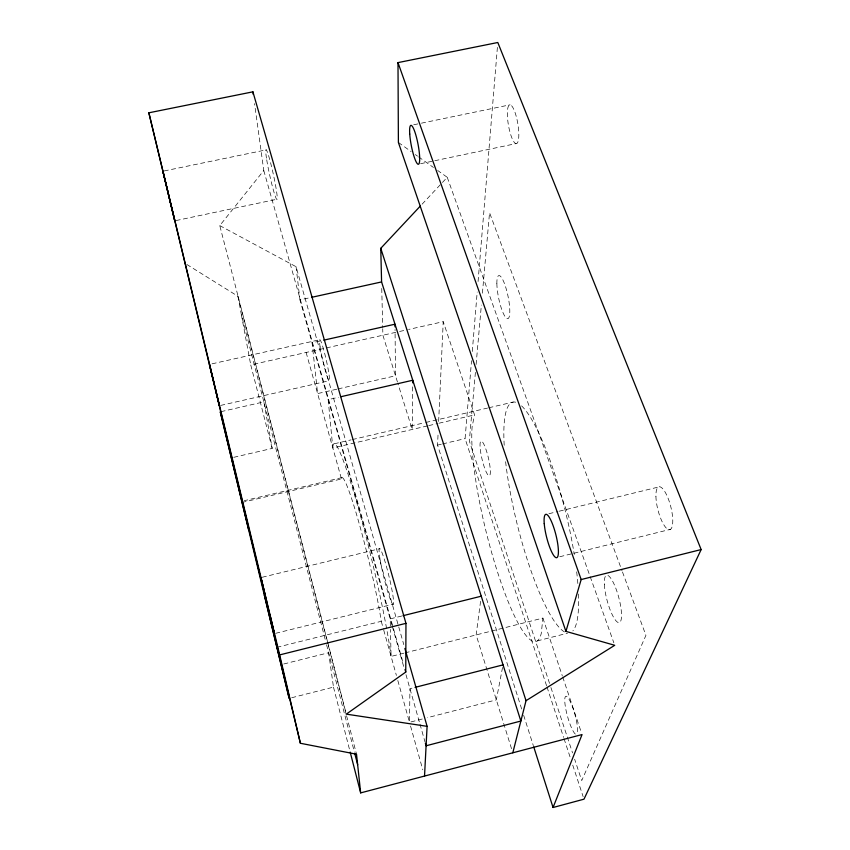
<?xml version="1.0" encoding="UTF-8"?>
<svg xmlns="http://www.w3.org/2000/svg" width="850" height="850" viewBox="0 0 850 850"><rect width="100%" height="100%" fill="white"/><g stroke="black" fill="none" stroke-linecap="round" stroke-linejoin="round"><path stroke-width="0.64" stroke-dasharray="4.25 3.19" d="M412.696 386.856L412.207 429.462L397.842 383.286M422.269 719.004L409.509 722.309L409.934 688.681L413.759 687.703M521.666 709.006L437.548 445.103L438.101 433.277M438.642 421.462L443.233 321.672L408.563 329.46M546.571 685.716L465.088 438.621L471.527 360.719M472.292 351.475L477.19 292.06M478.072 281.499L497.473 46.463M475.405 372.396L469.328 441.033L550.503 686.269M476.106 364.469L481.366 305.065M482.418 293.186L489.547 212.659L622.009 570.722M491.544 631.051L542.895 618.088L541.28 633.335A119.191 22.036 76.2 0 1 499.237 577.256A119.191 22.036 76.2 0 1 472.164 426.328L474.576 414.906L443.233 321.672M480.579 601.311L476.138 634.939L512.019 750.284M502.541 667.463L496.336 699.858L427.38 717.687M241.952 502.456L341.477 478.954L342.21 477.572L244.279 500.692M327.314 640.857L219.768 225.59L263.776 170.521L254.554 103.636M422.099 204.181L447.249 177.31L437.697 170.489M291.699 697.733L333.487 687.129L328.631 652.736L325.986 642.494M537.211 640.921L567.503 633.218M403.782 653.204L391.085 656.412L390.437 629.489M405.046 652.885L490.259 631.369M283.772 663.988L328.631 652.736L354.376 752.027M275.666 633.314L393.422 604.116M401.742 616.016L390.192 618.885L390.405 628.171M276.866 647.328L381.267 621.308L379.695 611.458A85.892 6.566 76.4 0 0 359.529 524.854A85.892 6.566 76.4 0 0 342.21 477.572M559.768 556.739L572.656 553.552M573.941 553.233L670.544 529.327M262.193 577.267L379.822 548.686M548.919 513.708L557.929 511.519M559.215 511.201L659.611 486.763M437.548 445.103L441.309 444.221M442.563 443.923L465.088 438.621M233.782 457.321L272.191 448.407L263.882 401.88L220.278 411.825M334.305 443.774L351.05 439.875M352.336 439.567L424.447 422.769M425.733 422.471L487.539 408.064M488.824 407.766L513.294 402.071M427.486 425.903L332.817 447.993L328.174 399.638L338.428 397.29M428.751 425.606L437.665 423.523M438.94 423.226L474.576 414.906M336.77 389.215L317.613 393.582L312.088 342.773L322.447 340.446M338.045 388.918L395.516 375.796L395.048 329.492M220.681 405.418L329.269 380.715M212.032 363.832L319.706 339.734M272.191 448.407L250.739 364.916L398.299 331.766M399.574 331.479L407.277 329.747M391.988 625.228L299.954 299.901L310.324 297.617M176.056 220.554L277.153 199.208M420.623 163.699L433.511 160.979M434.807 160.714L516.003 143.618A19.677 4.749 80.3 0 0 515.929 115.292A19.677 4.749 80.3 0 0 507.354 113.762A19.677 4.749 80.3 0 0 516.003 143.618M164.167 170.956L266.231 149.866M413.706 124.769L420.123 123.441M421.409 123.176L510.053 104.816M219.768 225.59L296.066 266.709L403.793 644.619M186.83 264.467L237.936 296.267L327.951 643.896M398.395 142.471L411.134 151.566M415.384 154.594L417.509 156.102M418.572 156.857L433.447 167.461M622.476 571.965L645.926 635.375L581.719 780.587L574.643 759.209M447.249 177.31L589.73 575.418M590.176 576.661L613.849 642.802M542.895 618.088L562.264 675.697M562.689 676.951L581.634 733.306M550.917 687.523L572.56 752.919M546.986 686.981L563.614 737.407M564.028 738.661L570.679 758.838M572.751 765.138L583.143 796.652M523.674 715.317L533.332 745.631M397.449 382.033L382.893 335.229L382.734 328.727M263.776 170.521L403.591 664.424M392.349 626.503L403.835 667.101M405.992 674.719L419.624 722.936M419.985 724.2L425.011 741.965M306.117 352.474L341.477 478.954M381.267 621.308L383.371 628.83M383.722 630.084L396.397 675.421M397.811 680.489L409.509 722.309M410.55 726.059L422.79 769.813M327.654 642.143L345.631 711.567M328.281 645.182L346.216 714.446M346.556 715.732L356.522 754.216M237.936 296.267L241.379 314.808L325.656 641.219M333.487 687.129L349.86 750.837M241.379 314.808L250.739 364.916M296.066 266.709L299.954 299.901M381.746 288.437L382.702 327.431M575.312 734.049A19.816 3.814 74.5 0 1 565.133 705.117A19.816 3.814 74.5 0 1 571.232 703.715A19.816 3.814 74.5 0 1 577.246 733.603M564.496 631.933A118.841 24.979 76.1 0 1 505.314 458.926M504.199 445.262A118.841 24.979 76.1 0 1 516.279 402.401M521.56 405.875A118.841 24.979 76.1 0 1 574.26 554.476M576.683 571.869A118.841 24.979 76.1 0 1 578 585.65M578.478 594.033A118.841 24.979 76.1 0 1 572.879 630.881M332.807 447.684A120.7 9.244 76.4 0 1 359.04 510.733A120.7 9.244 76.4 0 1 391.043 655.998M380.141 559.736A28.709 2.614 76.3 0 0 392.732 604.191A28.709 2.614 76.3 0 0 386.176 565.558A28.709 2.614 76.3 0 0 380.141 559.736M266.73 159.853A25.436 1.859 77.6 0 0 276.686 199.314A25.436 1.859 77.6 0 0 271.076 164.73A25.436 1.859 77.6 0 0 266.73 159.853M655.924 496.315A22.121 6.619 75.7 0 0 668.854 529.699A22.121 6.619 75.7 0 0 668.259 498.727A22.121 6.619 75.7 0 0 655.924 496.315M320.036 346.386A21.059 1.753 77.1 0 0 328.706 380.258A21.059 1.753 77.1 0 0 324.796 353.961A21.059 1.753 77.1 0 0 320.036 346.386M496.868 283.39A21.994 4.781 78.3 0 0 506.717 318.41A21.994 4.781 78.3 0 0 506.441 289.68A21.994 4.781 78.3 0 0 496.868 283.39M480.293 449.374A17.829 3.23 76.7 0 0 489.047 475.788A17.829 3.23 76.7 0 0 486.2 450.107A17.829 3.23 76.7 0 0 480.293 449.374M604.371 584.439A24.491 6.014 75 0 0 617.961 622.434A24.491 6.014 75 0 0 616.42 589.942A24.491 6.014 75 0 0 604.371 584.439"/><path stroke-width="1.27" d="M424.533 776.061L427.093 726.336L346.301 714.138L405.758 672.084L405.96 623.337L252.917 91.832L148.856 112.806L300.39 743.272L356.522 754.216L360.666 792.891L582.059 734.559L553.053 807.5L583.982 799.181L701.144 549.567L497.803 42.5L397.991 62.613L398.395 142.471L565.93 631.38L614.741 645.299L526.023 700.687L512.805 752.803M412.739 382.893L412.771 380.248L340.988 396.695M565.93 631.38L581.166 579.551L397.991 62.613M425.372 743.24L426.094 745.779L520.859 721.044L381.586 281.934L380.768 248.317L420.304 206.093M415.034 687.374L503.041 664.881M300.39 743.272L279.682 654.904L405.96 623.337M581.166 579.551L701.144 549.567M403.017 615.697L481.259 596.201M323.744 340.159L394.995 324.201L395.027 326.846M311.621 297.33L381.586 281.934M380.768 248.317L526.023 700.687M533.736 746.884L553.053 807.5M404.887 648.454L427.093 726.336M405.036 669.534L405.758 672.084M354.705 753.302L357.669 764.756M350.189 752.112L360.666 792.891M248.657 529.869L220.278 411.825L289.17 698.371L264.297 594.862M148.856 112.806L279.682 654.904M214.264 384.179L209.472 364.406L219.385 405.716L215.571 389.64M266.741 601.588L260.918 577.575L265.104 595.266M266.773 602.257L274.391 633.633L270.289 616.378M252.917 91.832L253.279 94.456M163.242 172.699L162.881 171.222L174.76 220.83L163.242 172.699M409.732 134.045A19.837 3.432 79.1 0 0 418.051 164.241A19.837 3.432 79.1 0 0 416.139 136.064A19.837 3.432 79.1 0 0 409.732 134.045M544.234 523.589A22.344 4.792 75.9 0 0 555.964 557.632A22.344 4.792 75.9 0 0 553.52 526.809A22.344 4.792 75.9 0 0 544.234 523.589"/></g></svg>
